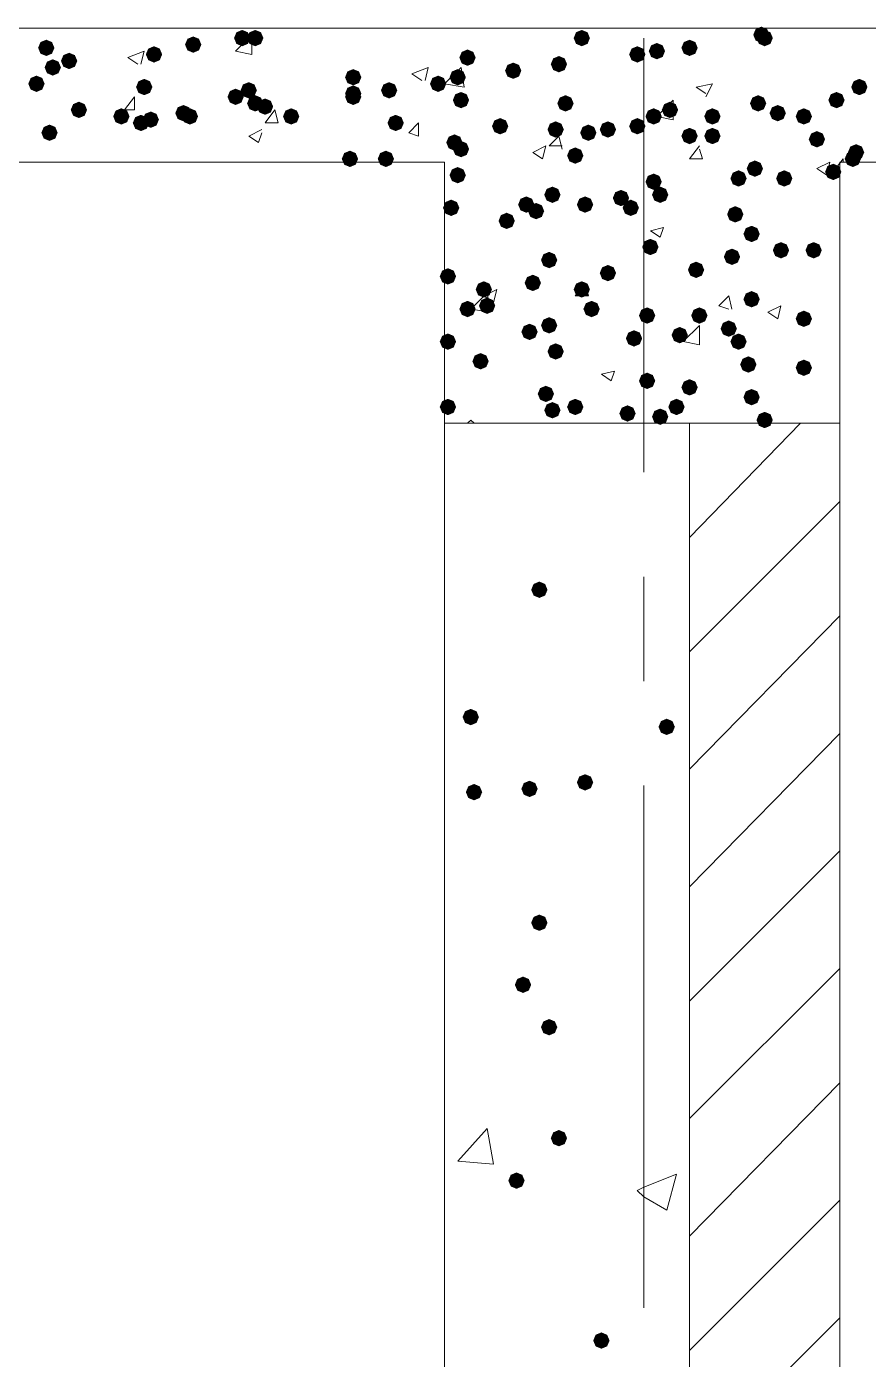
# Model space of a CAD drawing. Header units: millimetres. Extents: x 29 to 95071, y 20 to 67221.
# Drawn here: x 25471 to 26749, y 45487 to 47511 of the extents above; entities that cross this region are included whole.
import ezdxf

# ---------------------------------------------------------------- set-up
doc = ezdxf.new("R2010")
doc.units = ezdxf.units.MM

msp = doc.modelspace()

# ---------------------------------------------------------------- hatches: boundary and pattern name
h = msp.add_hatch(color=7)
h.dxf.hatch_style = 2
h.paths.add_polyline_path([(25723.8, 47471.2), (25715.1, 47474.9), (25711.4, 47483.6), (25715.1, 47492.4), (25723.8, 47496), (25732.6, 47492.4), (25736.2, 47483.6), (25732.6, 47474.9)])
h = msp.add_hatch(color=7)
h.dxf.hatch_style = 2
h.paths.add_polyline_path([(25798.2, 47481.1), (25789.4, 47484.8), (25785.8, 47493.5), (25789.4, 47502.3), (25798.2, 47505.9), (25806.9, 47502.3), (25810.6, 47493.5), (25806.9, 47484.8)])
h = msp.add_hatch(color=7)
h.dxf.hatch_style = 2
h.paths.add_polyline_path([(25818, 47481.1), (25809.2, 47484.8), (25805.6, 47493.5), (25809.2, 47502.3), (25818, 47505.9), (25826.7, 47502.3), (25830.4, 47493.5), (25826.7, 47484.8)])
h = msp.add_hatch(color=7)
h.dxf.hatch_style = 2
h.paths.add_polyline_path([(26313.6, 47481.1), (26304.9, 47484.8), (26301.3, 47493.5), (26304.9, 47502.3), (26313.6, 47505.9), (26322.4, 47502.3), (26326, 47493.5), (26322.4, 47484.8)])
h = msp.add_hatch(color=7)
h.dxf.hatch_style = 2
h.paths.add_polyline_path([(26586.3, 47486.1), (26577.5, 47489.7), (26573.9, 47498.5), (26577.5, 47507.2), (26586.3, 47510.9), (26595, 47507.2), (26598.6, 47498.5), (26595, 47489.7)])
h = msp.add_hatch(color=7)
h.dxf.hatch_style = 2
h.paths.add_polyline_path([(26591.2, 47481.1), (26582.5, 47484.8), (26578.8, 47493.5), (26582.5, 47502.3), (26591.2, 47505.9), (26600, 47502.3), (26603.6, 47493.5), (26600, 47484.8)])
h = msp.add_hatch(color=7)
h.dxf.hatch_style = 2
h.paths.add_polyline_path([(25500.8, 47466.3), (25492, 47469.9), (25488.4, 47478.7), (25492, 47487.4), (25500.8, 47491), (25509.5, 47487.4), (25513.2, 47478.7), (25509.5, 47469.9)])
h = msp.add_hatch(color=7)
h.dxf.hatch_style = 2
h.paths.add_polyline_path([(25664.3, 47456.3), (25655.6, 47460), (25651.9, 47468.7), (25655.6, 47477.5), (25664.3, 47481.1), (25673.1, 47477.5), (25676.7, 47468.7), (25673.1, 47460)])
h = msp.add_hatch(color=7)
h.dxf.hatch_style = 2
h.paths.add_polyline_path([(26140.2, 47451.4), (26131.4, 47455), (26127.8, 47463.8), (26131.4, 47472.5), (26140.2, 47476.2), (26148.9, 47472.5), (26152.6, 47463.8), (26148.9, 47455)])
h = msp.add_hatch(color=7)
h.dxf.hatch_style = 2
h.paths.add_polyline_path([(26397.9, 47456.3), (26389.2, 47460), (26385.5, 47468.7), (26389.2, 47477.5), (26397.9, 47481.1), (26406.7, 47477.5), (26410.3, 47468.7), (26406.7, 47460)])
h = msp.add_hatch(color=7)
h.dxf.hatch_style = 2
h.paths.add_polyline_path([(26427.6, 47461.3), (26418.9, 47464.9), (26415.3, 47473.7), (26418.9, 47482.4), (26427.6, 47486.1), (26436.4, 47482.4), (26440, 47473.7), (26436.4, 47464.9)])
h = msp.add_hatch(color=7)
h.dxf.hatch_style = 2
h.paths.add_polyline_path([(26477.2, 47466.3), (26468.5, 47469.9), (26464.8, 47478.7), (26468.5, 47487.4), (26477.2, 47491), (26486, 47487.4), (26489.6, 47478.7), (26486, 47469.9)])
h = msp.add_hatch(color=7)
h.dxf.hatch_style = 2
h.paths.add_polyline_path([(25510.7, 47436.5), (25501.9, 47440.2), (25498.3, 47448.9), (25501.9, 47457.7), (25510.7, 47461.3), (25519.4, 47457.7), (25523.1, 47448.9), (25519.4, 47440.2)])
h = msp.add_hatch(color=7)
h.dxf.hatch_style = 2
h.paths.add_polyline_path([(25535.5, 47446.4), (25526.7, 47450.1), (25523.1, 47458.8), (25526.7, 47467.6), (25535.5, 47471.2), (25544.2, 47467.6), (25547.9, 47458.8), (25544.2, 47450.1)])
h = msp.add_hatch(color=7)
h.dxf.hatch_style = 2
h.paths.add_polyline_path([(26209.6, 47431.6), (26200.8, 47435.2), (26197.2, 47444), (26200.8, 47452.7), (26209.6, 47456.3), (26218.3, 47452.7), (26221.9, 47444), (26218.3, 47435.2)])
h = msp.add_hatch(color=7)
h.dxf.hatch_style = 2
h.paths.add_polyline_path([(26278.9, 47441.5), (26270.2, 47445.1), (26266.6, 47453.9), (26270.2, 47462.6), (26278.9, 47466.3), (26287.7, 47462.6), (26291.3, 47453.9), (26287.7, 47445.1)])
h = msp.add_hatch(color=7)
h.dxf.hatch_style = 2
h.paths.add_polyline_path([(25485.9, 47411.7), (25477.1, 47415.4), (25473.5, 47424.1), (25477.1, 47432.9), (25485.9, 47436.5), (25494.7, 47432.9), (25498.3, 47424.1), (25494.7, 47415.4)])
h = msp.add_hatch(color=7)
h.dxf.hatch_style = 2
h.paths.add_polyline_path([(25649.5, 47406.8), (25640.7, 47410.4), (25637.1, 47419.2), (25640.7, 47427.9), (25649.5, 47431.6), (25658.2, 47427.9), (25661.9, 47419.2), (25658.2, 47410.4)])
h = msp.add_hatch(color=7)
h.dxf.hatch_style = 2
h.paths.add_polyline_path([(25966.7, 47421.7), (25957.9, 47425.3), (25954.3, 47434), (25957.9, 47442.8), (25966.7, 47446.4), (25975.4, 47442.8), (25979.1, 47434), (25975.4, 47425.3)])
h = msp.add_hatch(color=7)
h.dxf.hatch_style = 2
h.paths.add_polyline_path([(26095.6, 47411.7), (26086.8, 47415.4), (26083.2, 47424.1), (26086.8, 47432.9), (26095.6, 47436.5), (26104.3, 47432.9), (26107.9, 47424.1), (26104.3, 47415.4)])
h = msp.add_hatch(color=7)
h.dxf.hatch_style = 2
h.paths.add_polyline_path([(26125.3, 47421.7), (26116.5, 47425.3), (26112.9, 47434), (26116.5, 47442.8), (26125.3, 47446.4), (26134, 47442.8), (26137.7, 47434), (26134, 47425.3)])
h = msp.add_hatch(color=7)
h.dxf.hatch_style = 2
h.paths.add_polyline_path([(26734.9, 47406.8), (26726.2, 47410.4), (26722.6, 47419.2), (26726.2, 47427.9), (26734.9, 47431.6), (26743.7, 47427.9), (26747.3, 47419.2), (26743.7, 47410.4)])
h = msp.add_hatch(color=7)
h.dxf.hatch_style = 2
h.paths.add_polyline_path([(25788.2, 47391.9), (25779.5, 47395.6), (25775.9, 47404.3), (25779.5, 47413.1), (25788.2, 47416.7), (25797, 47413.1), (25800.6, 47404.3), (25797, 47395.6)])
h = msp.add_hatch(color=7)
h.dxf.hatch_style = 2
h.paths.add_polyline_path([(25808.1, 47401.8), (25799.3, 47405.5), (25795.7, 47414.2), (25799.3, 47423), (25808.1, 47426.6), (25816.8, 47423), (25820.5, 47414.2), (25816.8, 47405.5)])
h = msp.add_hatch(color=7)
h.dxf.hatch_style = 2
h.paths.add_polyline_path([(25966.7, 47396.9), (25957.9, 47400.5), (25954.3, 47409.3), (25957.9, 47418), (25966.7, 47421.7), (25975.4, 47418), (25979.1, 47409.3), (25975.4, 47400.5)])
h = msp.add_hatch(color=7)
h.dxf.hatch_style = 2
h.paths.add_polyline_path([(25966.7, 47391.9), (25957.9, 47395.6), (25954.3, 47404.3), (25957.9, 47413.1), (25966.7, 47416.7), (25975.4, 47413.1), (25979.1, 47404.3), (25975.4, 47395.6)])
h = msp.add_hatch(color=7)
h.dxf.hatch_style = 2
h.paths.add_polyline_path([(26021.2, 47401.8), (26012.5, 47405.5), (26008.8, 47414.2), (26012.5, 47423), (26021.2, 47426.6), (26030, 47423), (26033.6, 47414.2), (26030, 47405.5)])
h = msp.add_hatch(color=7)
h.dxf.hatch_style = 2
h.paths.add_polyline_path([(26130.3, 47387), (26121.5, 47390.6), (26117.9, 47399.3), (26121.5, 47408.1), (26130.3, 47411.7), (26139, 47408.1), (26142.6, 47399.3), (26139, 47390.6)])
h = msp.add_hatch(color=7)
h.dxf.hatch_style = 2
h.paths.add_polyline_path([(26700.3, 47387), (26691.5, 47390.6), (26687.9, 47399.3), (26691.5, 47408.1), (26700.3, 47411.7), (26709, 47408.1), (26712.6, 47399.3), (26709, 47390.6)])
h = msp.add_hatch(color=7)
h.dxf.hatch_style = 2
h.paths.add_polyline_path([(25550.3, 47372.1), (25541.6, 47375.7), (25537.9, 47384.5), (25541.6, 47393.2), (25550.3, 47396.9), (25559.1, 47393.2), (25562.7, 47384.5), (25559.1, 47375.7)])
h = msp.add_hatch(color=7)
h.dxf.hatch_style = 2
h.paths.add_polyline_path([(25708.9, 47367.1), (25700.2, 47370.8), (25696.6, 47379.5), (25700.2, 47388.3), (25708.9, 47391.9), (25717.7, 47388.3), (25721.3, 47379.5), (25717.7, 47370.8)])
h = msp.add_hatch(color=7)
h.dxf.hatch_style = 2
h.paths.add_polyline_path([(25818, 47382), (25809.2, 47385.6), (25805.6, 47394.4), (25809.2, 47403.1), (25818, 47406.8), (25826.7, 47403.1), (25830.4, 47394.4), (25826.7, 47385.6)])
h = msp.add_hatch(color=7)
h.dxf.hatch_style = 2
h.paths.add_polyline_path([(25832.9, 47377), (25824.1, 47380.7), (25820.5, 47389.4), (25824.1, 47398.2), (25832.9, 47401.8), (25841.6, 47398.2), (25845.2, 47389.4), (25841.6, 47380.7)])
h = msp.add_hatch(color=7)
h.dxf.hatch_style = 2
h.paths.add_polyline_path([(26288.9, 47382), (26280.1, 47385.6), (26276.5, 47394.4), (26280.1, 47403.1), (26288.9, 47406.8), (26297.6, 47403.1), (26301.3, 47394.4), (26297.6, 47385.6)])
h = msp.add_hatch(color=7)
h.dxf.hatch_style = 2
h.paths.add_polyline_path([(26447.5, 47372.1), (26438.7, 47375.7), (26435.1, 47384.5), (26438.7, 47393.2), (26447.5, 47396.9), (26456.2, 47393.2), (26459.9, 47384.5), (26456.2, 47375.7)])
h = msp.add_hatch(color=7)
h.dxf.hatch_style = 2
h.paths.add_polyline_path([(26581.3, 47382), (26572.5, 47385.6), (26568.9, 47394.4), (26572.5, 47403.1), (26581.3, 47406.8), (26590, 47403.1), (26593.7, 47394.4), (26590, 47385.6)])
h = msp.add_hatch(color=7)
h.dxf.hatch_style = 2
h.paths.add_polyline_path([(26611, 47367.1), (26602.3, 47370.8), (26598.6, 47379.5), (26602.3, 47388.3), (26611, 47391.9), (26619.8, 47388.3), (26623.4, 47379.5), (26619.8, 47370.8)])
h = msp.add_hatch(color=7)
h.dxf.hatch_style = 2
h.paths.add_polyline_path([(25614.8, 47362.2), (25606, 47365.8), (25602.4, 47374.6), (25606, 47383.3), (25614.8, 47387), (25623.5, 47383.3), (25627.2, 47374.6), (25623.5, 47365.8)])
h = msp.add_hatch(color=7)
h.dxf.hatch_style = 2
h.paths.add_polyline_path([(25644.5, 47352.3), (25635.8, 47355.9), (25632.1, 47364.7), (25635.8, 47373.4), (25644.5, 47377), (25653.3, 47373.4), (25656.9, 47364.7), (25653.3, 47355.9)])
h = msp.add_hatch(color=7)
h.dxf.hatch_style = 2
h.paths.add_polyline_path([(25659.4, 47357.2), (25650.6, 47360.9), (25647, 47369.6), (25650.6, 47378.4), (25659.4, 47382), (25668.1, 47378.4), (25671.8, 47369.6), (25668.1, 47360.9)])
h = msp.add_hatch(color=7)
h.dxf.hatch_style = 2
h.paths.add_polyline_path([(25718.9, 47362.2), (25710.1, 47365.8), (25706.5, 47374.6), (25710.1, 47383.3), (25718.9, 47387), (25727.6, 47383.3), (25731.2, 47374.6), (25727.6, 47365.8)])
h = msp.add_hatch(color=7)
h.dxf.hatch_style = 2
h.paths.add_polyline_path([(25872.5, 47362.2), (25863.8, 47365.8), (25860.1, 47374.6), (25863.8, 47383.3), (25872.5, 47387), (25881.3, 47383.3), (25884.9, 47374.6), (25881.3, 47365.8)])
h = msp.add_hatch(color=7)
h.dxf.hatch_style = 2
h.paths.add_polyline_path([(26031.1, 47352.3), (26022.4, 47355.9), (26018.7, 47364.7), (26022.4, 47373.4), (26031.1, 47377), (26039.9, 47373.4), (26043.5, 47364.7), (26039.9, 47355.9)])
h = msp.add_hatch(color=7)
h.dxf.hatch_style = 2
h.paths.add_polyline_path([(26189.7, 47347.3), (26181, 47350.9), (26177.3, 47359.7), (26181, 47368.4), (26189.7, 47372.1), (26198.5, 47368.4), (26202.1, 47359.7), (26198.5, 47350.9)])
h = msp.add_hatch(color=7)
h.dxf.hatch_style = 2
h.paths.add_polyline_path([(26397.9, 47347.3), (26389.2, 47350.9), (26385.5, 47359.7), (26389.2, 47368.4), (26397.9, 47372.1), (26406.7, 47368.4), (26410.3, 47359.7), (26406.7, 47350.9)])
h = msp.add_hatch(color=7)
h.dxf.hatch_style = 2
h.paths.add_polyline_path([(26422.7, 47362.2), (26413.9, 47365.8), (26410.3, 47374.6), (26413.9, 47383.3), (26422.7, 47387), (26431.4, 47383.3), (26435.1, 47374.6), (26431.4, 47365.8)])
h = msp.add_hatch(color=7)
h.dxf.hatch_style = 2
h.paths.add_polyline_path([(26511.9, 47362.2), (26503.2, 47365.8), (26499.5, 47374.6), (26503.2, 47383.3), (26511.9, 47387), (26520.7, 47383.3), (26524.3, 47374.6), (26520.7, 47365.8)])
h = msp.add_hatch(color=7)
h.dxf.hatch_style = 2
h.paths.add_polyline_path([(26650.7, 47362.2), (26641.9, 47365.8), (26638.3, 47374.6), (26641.9, 47383.3), (26650.7, 47387), (26659.4, 47383.3), (26663.1, 47374.6), (26659.4, 47365.8)])
h = msp.add_hatch(color=7)
h.dxf.hatch_style = 2
h.paths.add_polyline_path([(25505.7, 47337.4), (25497, 47341), (25493.3, 47349.8), (25497, 47358.5), (25505.7, 47362.2), (25514.5, 47358.5), (25518.1, 47349.8), (25514.5, 47341)])
h = msp.add_hatch(color=7)
h.dxf.hatch_style = 2
h.paths.add_polyline_path([(26274, 47342.3), (26265.2, 47346), (26261.6, 47354.7), (26265.2, 47363.5), (26274, 47367.1), (26282.7, 47363.5), (26286.4, 47354.7), (26282.7, 47346)])
h = msp.add_hatch(color=7)
h.dxf.hatch_style = 2
h.paths.add_polyline_path([(26323.6, 47337.4), (26314.8, 47341), (26311.2, 47349.8), (26314.8, 47358.5), (26323.6, 47362.2), (26332.3, 47358.5), (26335.9, 47349.8), (26332.3, 47341)])
h = msp.add_hatch(color=7)
h.dxf.hatch_style = 2
h.paths.add_polyline_path([(26353.3, 47342.3), (26344.5, 47346), (26340.9, 47354.7), (26344.5, 47363.5), (26353.3, 47367.1), (26362, 47363.5), (26365.7, 47354.7), (26362, 47346)])
h = msp.add_hatch(color=7)
h.dxf.hatch_style = 2
h.paths.add_polyline_path([(26477.2, 47332.4), (26468.5, 47336.1), (26464.8, 47344.8), (26468.5, 47353.6), (26477.2, 47357.2), (26486, 47353.6), (26489.6, 47344.8), (26486, 47336.1)])
h = msp.add_hatch(color=7)
h.dxf.hatch_style = 2
h.paths.add_polyline_path([(26511.9, 47332.4), (26503.2, 47336.1), (26499.5, 47344.8), (26503.2, 47353.6), (26511.9, 47357.2), (26520.7, 47353.6), (26524.3, 47344.8), (26520.7, 47336.1)])
h = msp.add_hatch(color=7)
h.dxf.hatch_style = 2
h.paths.add_polyline_path([(26670.5, 47327.5), (26661.8, 47331.1), (26658.1, 47339.9), (26661.8, 47348.6), (26670.5, 47352.3), (26679.3, 47348.6), (26682.9, 47339.9), (26679.3, 47331.1)])
h = msp.add_hatch(color=7)
h.dxf.hatch_style = 2
h.paths.add_polyline_path([(26120.3, 47322.5), (26111.6, 47326.2), (26107.9, 47334.9), (26111.6, 47343.7), (26120.3, 47347.3), (26129.1, 47343.7), (26132.7, 47334.9), (26129.1, 47326.2)])
h = msp.add_hatch(color=7)
h.dxf.hatch_style = 2
h.paths.add_polyline_path([(26130.3, 47312.6), (26121.5, 47316.2), (26117.9, 47325), (26121.5, 47333.8), (26130.3, 47337.4), (26139, 47333.8), (26142.6, 47325), (26139, 47316.2)])
h = msp.add_hatch(color=7)
h.dxf.hatch_style = 2
h.paths.add_polyline_path([(26730, 47307.7), (26721.2, 47311.3), (26717.6, 47320), (26721.2, 47328.8), (26730, 47332.4), (26738.7, 47328.8), (26742.4, 47320), (26738.7, 47311.3)])
h = msp.add_hatch(color=7)
h.dxf.hatch_style = 2
h.paths.add_polyline_path([(25961.7, 47297.7), (25953, 47301.4), (25949.3, 47310.1), (25953, 47318.9), (25961.7, 47322.5), (25970.5, 47318.9), (25974.1, 47310.1), (25970.5, 47301.4)])
h = msp.add_hatch(color=7)
h.dxf.hatch_style = 2
h.paths.add_polyline_path([(26016.3, 47297.7), (26007.5, 47301.4), (26003.9, 47310.1), (26007.5, 47318.9), (26016.3, 47322.5), (26025, 47318.9), (26028.6, 47310.1), (26025, 47301.4)])
h = msp.add_hatch(color=7)
h.dxf.hatch_style = 2
h.paths.add_polyline_path([(26303.7, 47302.7), (26295, 47306.3), (26291.3, 47315.1), (26295, 47323.8), (26303.7, 47327.5), (26312.5, 47323.8), (26316.1, 47315.1), (26312.5, 47306.3)])
h = msp.add_hatch(color=7)
h.dxf.hatch_style = 2
h.paths.add_polyline_path([(26725, 47297.7), (26716.3, 47301.4), (26712.6, 47310.1), (26716.3, 47318.9), (26725, 47322.5), (26733.8, 47318.9), (26737.4, 47310.1), (26733.8, 47301.4)])
h = msp.add_hatch(color=7)
h.dxf.hatch_style = 2
h.paths.add_polyline_path([(26125.3, 47273), (26116.5, 47276.6), (26112.9, 47285.3), (26116.5, 47294.1), (26125.3, 47297.7), (26134, 47294.1), (26137.7, 47285.3), (26134, 47276.6)])
h = msp.add_hatch(color=7)
h.dxf.hatch_style = 2
h.paths.add_polyline_path([(26551.6, 47268), (26542.8, 47271.6), (26539.2, 47280.4), (26542.8, 47289.1), (26551.6, 47292.8), (26560.3, 47289.1), (26563.9, 47280.4), (26560.3, 47271.6)])
h = msp.add_hatch(color=7)
h.dxf.hatch_style = 2
h.paths.add_polyline_path([(26576.3, 47282.9), (26567.6, 47286.5), (26563.9, 47295.3), (26567.6, 47304), (26576.3, 47307.7), (26585.1, 47304), (26588.7, 47295.3), (26585.1, 47286.5)])
h = msp.add_hatch(color=7)
h.dxf.hatch_style = 2
h.paths.add_polyline_path([(26620.9, 47268), (26612.2, 47271.6), (26608.6, 47280.4), (26612.2, 47289.1), (26620.9, 47292.8), (26629.7, 47289.1), (26633.3, 47280.4), (26629.7, 47271.6)])
h = msp.add_hatch(color=7)
h.dxf.hatch_style = 2
h.paths.add_polyline_path([(26695.3, 47277.9), (26686.5, 47281.6), (26682.9, 47290.3), (26686.5, 47299.1), (26695.3, 47302.7), (26704, 47299.1), (26707.7, 47290.3), (26704, 47281.6)])
h = msp.add_hatch(color=7)
h.dxf.hatch_style = 2
h.paths.add_polyline_path([(26422.7, 47263), (26413.9, 47266.7), (26410.3, 47275.4), (26413.9, 47284.2), (26422.7, 47287.8), (26431.4, 47284.2), (26435.1, 47275.4), (26431.4, 47266.7)])
h = msp.add_hatch(color=7)
h.dxf.hatch_style = 2
h.paths.add_polyline_path([(26229.4, 47228.3), (26220.6, 47232), (26217, 47240.7), (26220.6, 47249.5), (26229.4, 47253.1), (26238.1, 47249.5), (26241.8, 47240.7), (26238.1, 47232)])
h = msp.add_hatch(color=7)
h.dxf.hatch_style = 2
h.paths.add_polyline_path([(26269, 47243.2), (26260.3, 47246.9), (26256.6, 47255.6), (26260.3, 47264.4), (26269, 47268), (26277.8, 47264.4), (26281.4, 47255.6), (26277.8, 47246.9)])
h = msp.add_hatch(color=7)
h.dxf.hatch_style = 2
h.paths.add_polyline_path([(26318.6, 47228.3), (26309.8, 47232), (26306.2, 47240.7), (26309.8, 47249.5), (26318.6, 47253.1), (26327.4, 47249.5), (26331, 47240.7), (26327.4, 47232)])
h = msp.add_hatch(color=7)
h.dxf.hatch_style = 2
h.paths.add_polyline_path([(26373.1, 47238.3), (26364.4, 47241.9), (26360.7, 47250.7), (26364.4, 47259.4), (26373.1, 47263), (26381.9, 47259.4), (26385.5, 47250.7), (26381.9, 47241.9)])
h = msp.add_hatch(color=7)
h.dxf.hatch_style = 2
h.paths.add_polyline_path([(26432.6, 47243.2), (26423.8, 47246.9), (26420.2, 47255.6), (26423.8, 47264.4), (26432.6, 47268), (26441.4, 47264.4), (26445, 47255.6), (26441.4, 47246.9)])
h = msp.add_hatch(color=7)
h.dxf.hatch_style = 2
h.paths.add_polyline_path([(26115.4, 47223.4), (26106.6, 47227), (26103, 47235.8), (26106.6, 47244.5), (26115.4, 47248.2), (26124.1, 47244.5), (26127.8, 47235.8), (26124.1, 47227)])
h = msp.add_hatch(color=7)
h.dxf.hatch_style = 2
h.paths.add_polyline_path([(26244.3, 47218.4), (26235.5, 47222.1), (26231.9, 47230.8), (26235.5, 47239.6), (26244.3, 47243.2), (26253, 47239.6), (26256.6, 47230.8), (26253, 47222.1)])
h = msp.add_hatch(color=7)
h.dxf.hatch_style = 2
h.paths.add_polyline_path([(26388, 47223.4), (26379.2, 47227), (26375.6, 47235.8), (26379.2, 47244.5), (26388, 47248.2), (26396.7, 47244.5), (26400.4, 47235.8), (26396.7, 47227)])
h = msp.add_hatch(color=7)
h.dxf.hatch_style = 2
h.paths.add_polyline_path([(26546.6, 47213.5), (26537.8, 47217.1), (26534.2, 47225.9), (26537.8, 47234.6), (26546.6, 47238.3), (26555.4, 47234.6), (26559, 47225.9), (26555.4, 47217.1)])
h = msp.add_hatch(color=7)
h.dxf.hatch_style = 2
h.paths.add_polyline_path([(26199.6, 47203.6), (26190.9, 47207.2), (26187.3, 47216), (26190.9, 47224.7), (26199.6, 47228.3), (26208.4, 47224.7), (26212, 47216), (26208.4, 47207.2)])
h = msp.add_hatch(color=7)
h.dxf.hatch_style = 2
h.paths.add_polyline_path([(26571.4, 47183.7), (26562.6, 47187.4), (26559, 47196.1), (26562.6, 47204.9), (26571.4, 47208.5), (26580.1, 47204.9), (26583.8, 47196.1), (26580.1, 47187.4)])
h = msp.add_hatch(color=7)
h.dxf.hatch_style = 2
h.paths.add_polyline_path([(26417.7, 47163.9), (26409, 47167.6), (26405.3, 47176.3), (26409, 47185.1), (26417.7, 47188.7), (26426.5, 47185.1), (26430.1, 47176.3), (26426.5, 47167.6)])
h = msp.add_hatch(color=7)
h.dxf.hatch_style = 2
h.paths.add_polyline_path([(26264.1, 47144.1), (26255.3, 47147.7), (26251.7, 47156.5), (26255.3, 47165.2), (26264.1, 47168.9), (26272.8, 47165.2), (26276.5, 47156.5), (26272.8, 47147.7)])
h = msp.add_hatch(color=7)
h.dxf.hatch_style = 2
h.paths.add_polyline_path([(26541.6, 47149), (26532.9, 47152.7), (26529.3, 47161.4), (26532.9, 47170.2), (26541.6, 47173.8), (26550.4, 47170.2), (26554, 47161.4), (26550.4, 47152.7)])
h = msp.add_hatch(color=7)
h.dxf.hatch_style = 2
h.paths.add_polyline_path([(26616, 47159), (26607.2, 47162.6), (26603.6, 47171.3), (26607.2, 47180.1), (26616, 47183.7), (26624.7, 47180.1), (26628.4, 47171.3), (26624.7, 47162.6)])
h = msp.add_hatch(color=7)
h.dxf.hatch_style = 2
h.paths.add_polyline_path([(26665.6, 47159), (26656.8, 47162.6), (26653.2, 47171.3), (26656.8, 47180.1), (26665.6, 47183.7), (26674.3, 47180.1), (26677.9, 47171.3), (26674.3, 47162.6)])
h = msp.add_hatch(color=7)
h.dxf.hatch_style = 2
h.paths.add_polyline_path([(26353.3, 47124.3), (26344.5, 47127.9), (26340.9, 47136.7), (26344.5, 47145.4), (26353.3, 47149), (26362, 47145.4), (26365.7, 47136.7), (26362, 47127.9)])
h = msp.add_hatch(color=7)
h.dxf.hatch_style = 2
h.paths.add_polyline_path([(26487.1, 47129.2), (26478.4, 47132.9), (26474.7, 47141.6), (26478.4, 47150.4), (26487.1, 47154), (26495.9, 47150.4), (26499.5, 47141.6), (26495.9, 47132.9)])
h = msp.add_hatch(color=7)
h.dxf.hatch_style = 2
h.paths.add_polyline_path([(26110.4, 47119.3), (26101.7, 47122.9), (26098, 47131.7), (26101.7, 47140.4), (26110.4, 47144.1), (26119.2, 47140.4), (26122.8, 47131.7), (26119.2, 47122.9)])
h = msp.add_hatch(color=7)
h.dxf.hatch_style = 2
h.paths.add_polyline_path([(26239.3, 47109.4), (26230.5, 47113), (26226.9, 47121.8), (26230.5, 47130.5), (26239.3, 47134.2), (26248, 47130.5), (26251.7, 47121.8), (26248, 47113)])
h = msp.add_hatch(color=7)
h.dxf.hatch_style = 2
h.paths.add_polyline_path([(26164.9, 47099.5), (26156.2, 47103.1), (26152.6, 47111.9), (26156.2, 47120.6), (26164.9, 47124.3), (26173.7, 47120.6), (26177.3, 47111.9), (26173.7, 47103.1)])
h = msp.add_hatch(color=7)
h.dxf.hatch_style = 2
h.paths.add_polyline_path([(26313.6, 47099.5), (26304.9, 47103.1), (26301.3, 47111.9), (26304.9, 47120.6), (26313.6, 47124.3), (26322.4, 47120.6), (26326, 47111.9), (26322.4, 47103.1)])
h = msp.add_hatch(color=7)
h.dxf.hatch_style = 2
h.paths.add_polyline_path([(26571.4, 47084.6), (26562.6, 47088.2), (26559, 47097), (26562.6, 47105.7), (26571.4, 47109.4), (26580.1, 47105.7), (26583.8, 47097), (26580.1, 47088.2)])
h = msp.add_hatch(color=7)
h.dxf.hatch_style = 2
h.paths.add_polyline_path([(26140.2, 47069.7), (26131.4, 47073.4), (26127.8, 47082.1), (26131.4, 47090.9), (26140.2, 47094.5), (26148.9, 47090.9), (26152.6, 47082.1), (26148.9, 47073.4)])
h = msp.add_hatch(color=7)
h.dxf.hatch_style = 2
h.paths.add_polyline_path([(26169.9, 47074.7), (26161.2, 47078.3), (26157.5, 47087.1), (26161.2, 47095.8), (26169.9, 47099.5), (26178.7, 47095.8), (26182.3, 47087.1), (26178.7, 47078.3)])
h = msp.add_hatch(color=7)
h.dxf.hatch_style = 2
h.paths.add_polyline_path([(26328.5, 47069.7), (26319.8, 47073.4), (26316.1, 47082.1), (26319.8, 47090.9), (26328.5, 47094.5), (26337.3, 47090.9), (26340.9, 47082.1), (26337.3, 47073.4)])
h = msp.add_hatch(color=7)
h.dxf.hatch_style = 2
h.paths.add_polyline_path([(26264.1, 47045), (26255.3, 47048.6), (26251.7, 47057.3), (26255.3, 47066.1), (26264.1, 47069.7), (26272.8, 47066.1), (26276.5, 47057.3), (26272.8, 47048.6)])
h = msp.add_hatch(color=7)
h.dxf.hatch_style = 2
h.paths.add_polyline_path([(26412.8, 47059.8), (26404, 47063.5), (26400.4, 47072.2), (26404, 47081), (26412.8, 47084.6), (26421.5, 47081), (26425.2, 47072.2), (26421.5, 47063.5)])
h = msp.add_hatch(color=7)
h.dxf.hatch_style = 2
h.paths.add_polyline_path([(26492.1, 47059.8), (26483.3, 47063.5), (26479.7, 47072.2), (26483.3, 47081), (26492.1, 47084.6), (26500.8, 47081), (26504.5, 47072.2), (26500.8, 47063.5)])
h = msp.add_hatch(color=7)
h.dxf.hatch_style = 2
h.paths.add_polyline_path([(26650.7, 47054.9), (26641.9, 47058.5), (26638.3, 47067.3), (26641.9, 47076), (26650.7, 47079.7), (26659.4, 47076), (26663.1, 47067.3), (26659.4, 47058.5)])
h = msp.add_hatch(color=7)
h.dxf.hatch_style = 2
h.paths.add_polyline_path([(26650.7, 47054.9), (26641.9, 47058.5), (26638.3, 47067.3), (26641.9, 47076), (26650.7, 47079.7), (26659.4, 47076), (26663.1, 47067.3), (26659.4, 47058.5)])
h = msp.add_hatch(color=7)
h.dxf.hatch_style = 2
h.paths.add_polyline_path([(26234.3, 47035), (26225.6, 47038.7), (26221.9, 47047.4), (26225.6, 47056.2), (26234.3, 47059.8), (26243.1, 47056.2), (26246.7, 47047.4), (26243.1, 47038.7)])
h = msp.add_hatch(color=7)
h.dxf.hatch_style = 2
h.paths.add_polyline_path([(26392.9, 47025.1), (26384.2, 47028.8), (26380.6, 47037.5), (26384.2, 47046.3), (26392.9, 47049.9), (26401.7, 47046.3), (26405.3, 47037.5), (26401.7, 47028.8)])
h = msp.add_hatch(color=7)
h.dxf.hatch_style = 2
h.paths.add_polyline_path([(26462.3, 47030.1), (26453.6, 47033.7), (26449.9, 47042.5), (26453.6, 47051.2), (26462.3, 47054.9), (26471.1, 47051.2), (26474.7, 47042.5), (26471.1, 47033.7)])
h = msp.add_hatch(color=7)
h.dxf.hatch_style = 2
h.paths.add_polyline_path([(26536.7, 47040), (26527.9, 47043.6), (26524.3, 47052.4), (26527.9, 47061.1), (26536.7, 47064.8), (26545.4, 47061.1), (26549.1, 47052.4), (26545.4, 47043.6)])
h = msp.add_hatch(color=7)
h.dxf.hatch_style = 2
h.paths.add_polyline_path([(26110.4, 47020.2), (26101.7, 47023.8), (26098, 47032.6), (26101.7, 47041.3), (26110.4, 47045), (26119.2, 47041.3), (26122.8, 47032.6), (26119.2, 47023.8)])
h = msp.add_hatch(color=7)
h.dxf.hatch_style = 2
h.paths.add_polyline_path([(26274, 47005.3), (26265.2, 47008.9), (26261.6, 47017.7), (26265.2, 47026.4), (26274, 47030.1), (26282.7, 47026.4), (26286.4, 47017.7), (26282.7, 47008.9)])
h = msp.add_hatch(color=7)
h.dxf.hatch_style = 2
h.paths.add_polyline_path([(26551.6, 47020.2), (26542.8, 47023.8), (26539.2, 47032.6), (26542.8, 47041.3), (26551.6, 47045), (26560.3, 47041.3), (26563.9, 47032.6), (26560.3, 47023.8)])
h = msp.add_hatch(color=7)
h.dxf.hatch_style = 2
h.paths.add_polyline_path([(26160, 46990.4), (26151.2, 46994.1), (26147.6, 47002.8), (26151.2, 47011.6), (26160, 47015.2), (26168.7, 47011.6), (26172.4, 47002.8), (26168.7, 46994.1)])
h = msp.add_hatch(color=7)
h.dxf.hatch_style = 2
h.paths.add_polyline_path([(26566.4, 46985.5), (26557.7, 46989.1), (26554, 46997.9), (26557.7, 47006.6), (26566.4, 47010.3), (26575.2, 47006.6), (26578.8, 46997.9), (26575.2, 46989.1)])
h = msp.add_hatch(color=7)
h.dxf.hatch_style = 2
h.paths.add_polyline_path([(26650.7, 46980.5), (26641.9, 46984.2), (26638.3, 46992.9), (26641.9, 47001.7), (26650.7, 47005.3), (26659.4, 47001.7), (26663.1, 46992.9), (26659.4, 46984.2)])
h = msp.add_hatch(color=7)
h.dxf.hatch_style = 2
h.paths.add_polyline_path([(26259.1, 46940.9), (26250.4, 46944.5), (26246.7, 46953.3), (26250.4, 46962), (26259.1, 46965.6), (26267.9, 46962), (26271.5, 46953.3), (26267.9, 46944.5)])
h = msp.add_hatch(color=7)
h.dxf.hatch_style = 2
h.paths.add_polyline_path([(26412.8, 46960.7), (26404, 46964.3), (26400.4, 46973.1), (26404, 46981.8), (26412.8, 46985.5), (26421.5, 46981.8), (26425.2, 46973.1), (26421.5, 46964.3)])
h = msp.add_hatch(color=7)
h.dxf.hatch_style = 2
h.paths.add_polyline_path([(26477.2, 46950.8), (26468.5, 46954.4), (26464.8, 46963.2), (26468.5, 46971.9), (26477.2, 46975.6), (26486, 46971.9), (26489.6, 46963.2), (26486, 46954.4)])
h = msp.add_hatch(color=7)
h.dxf.hatch_style = 2
h.paths.add_polyline_path([(26110.4, 46921), (26101.7, 46924.7), (26098, 46933.4), (26101.7, 46942.2), (26110.4, 46945.8), (26119.2, 46942.2), (26122.8, 46933.4), (26119.2, 46924.7)])
h = msp.add_hatch(color=7)
h.dxf.hatch_style = 2
h.paths.add_polyline_path([(26303.7, 46921), (26295, 46924.7), (26291.3, 46933.4), (26295, 46942.2), (26303.7, 46945.8), (26312.5, 46942.2), (26316.1, 46933.4), (26312.5, 46924.7)])
h = msp.add_hatch(color=7)
h.dxf.hatch_style = 2
h.paths.add_polyline_path([(26457.4, 46921), (26448.6, 46924.7), (26445, 46933.4), (26448.6, 46942.2), (26457.4, 46945.8), (26466.1, 46942.2), (26469.8, 46933.4), (26466.1, 46924.7)])
h = msp.add_hatch(color=7)
h.dxf.hatch_style = 2
h.paths.add_polyline_path([(26571.4, 46935.9), (26562.6, 46939.6), (26559, 46948.3), (26562.6, 46957.1), (26571.4, 46960.7), (26580.1, 46957.1), (26583.8, 46948.3), (26580.1, 46939.6)])
h = msp.add_hatch(color=7)
h.dxf.hatch_style = 2
h.paths.add_polyline_path([(26269, 46916.1), (26260.3, 46919.7), (26256.6, 46928.5), (26260.3, 46937.2), (26269, 46940.9), (26277.8, 46937.2), (26281.4, 46928.5), (26277.8, 46919.7)])
h = msp.add_hatch(color=7)
h.dxf.hatch_style = 2
h.paths.add_polyline_path([(26383, 46911.1), (26374.3, 46914.8), (26370.6, 46923.5), (26374.3, 46932.3), (26383, 46935.9), (26391.8, 46932.3), (26395.4, 46923.5), (26391.8, 46914.8)])
h = msp.add_hatch(color=7)
h.dxf.hatch_style = 2
h.paths.add_polyline_path([(26432.6, 46906.2), (26423.8, 46909.8), (26420.2, 46918.6), (26423.8, 46927.3), (26432.6, 46931), (26441.4, 46927.3), (26445, 46918.6), (26441.4, 46909.8)])
h = msp.add_hatch(color=7)
h.dxf.hatch_style = 2
h.paths.add_polyline_path([(26591.2, 46901.2), (26582.5, 46904.9), (26578.8, 46913.6), (26582.5, 46922.4), (26591.2, 46926), (26600, 46922.4), (26603.6, 46913.6), (26600, 46904.9)])
h = msp.add_hatch(color=7)
h.dxf.hatch_style = 2
h.paths.add_polyline_path([(26249.2, 46643.5), (26240.5, 46647.1), (26236.8, 46655.9), (26240.5, 46664.6), (26249.2, 46668.3), (26258, 46664.6), (26261.6, 46655.9), (26258, 46647.1)])
h = msp.add_hatch(color=7)
h.dxf.hatch_style = 2
h.paths.add_polyline_path([(26145.1, 46450.2), (26136.4, 46453.8), (26132.7, 46462.6), (26136.4, 46471.3), (26145.1, 46475), (26153.9, 46471.3), (26157.5, 46462.6), (26153.9, 46453.8)])
h = msp.add_hatch(color=7)
h.dxf.hatch_style = 2
h.paths.add_polyline_path([(26442.5, 46435.3), (26433.8, 46438.9), (26430.1, 46447.7), (26433.8, 46456.4), (26442.5, 46460.1), (26451.3, 46456.4), (26454.9, 46447.7), (26451.3, 46438.9)])
h = msp.add_hatch(color=7)
h.dxf.hatch_style = 2
h.paths.add_polyline_path([(26150.1, 46336.2), (26141.3, 46339.8), (26137.7, 46348.6), (26141.3, 46357.3), (26150.1, 46361), (26158.8, 46357.3), (26162.5, 46348.6), (26158.8, 46339.8)])
h = msp.add_hatch(color=7)
h.dxf.hatch_style = 2
h.paths.add_polyline_path([(26234.3, 46341.1), (26225.6, 46344.8), (26221.9, 46353.5), (26225.6, 46362.3), (26234.3, 46365.9), (26243.1, 46362.3), (26246.7, 46353.5), (26243.1, 46344.8)])
h = msp.add_hatch(color=7)
h.dxf.hatch_style = 2
h.paths.add_polyline_path([(26318.6, 46351), (26309.8, 46354.7), (26306.2, 46363.4), (26309.8, 46372.2), (26318.6, 46375.8), (26327.4, 46372.2), (26331, 46363.4), (26327.4, 46354.7)])
h = msp.add_hatch(color=7)
h.dxf.hatch_style = 2
h.paths.add_polyline_path([(26249.2, 46137.9), (26240.5, 46141.5), (26236.8, 46150.3), (26240.5, 46159.1), (26249.2, 46162.7), (26258, 46159.1), (26261.6, 46150.3), (26258, 46141.5)])
h = msp.add_hatch(color=7)
h.dxf.hatch_style = 2
h.paths.add_polyline_path([(26224.4, 46043.7), (26215.7, 46047.4), (26212, 46056.1), (26215.7, 46064.9), (26224.4, 46068.5), (26233.2, 46064.9), (26236.8, 46056.1), (26233.2, 46047.4)])
h = msp.add_hatch(color=7)
h.dxf.hatch_style = 2
h.paths.add_polyline_path([(26264.1, 45979.3), (26255.3, 45982.9), (26251.7, 45991.7), (26255.3, 46000.4), (26264.1, 46004.1), (26272.8, 46000.4), (26276.5, 45991.7), (26272.8, 45982.9)])
h = msp.add_hatch(color=7)
h.dxf.hatch_style = 2
h.paths.add_polyline_path([(26278.9, 45810.8), (26270.2, 45814.4), (26266.6, 45823.2), (26270.2, 45831.9), (26278.9, 45835.6), (26287.7, 45831.9), (26291.3, 45823.2), (26287.7, 45814.4)])
h = msp.add_hatch(color=7)
h.dxf.hatch_style = 2
h.paths.add_polyline_path([(26214.5, 45746.3), (26205.8, 45750), (26202.1, 45758.7), (26205.8, 45767.5), (26214.5, 45771.1), (26223.3, 45767.5), (26226.9, 45758.7), (26223.3, 45750)])
h = msp.add_hatch(color=7)
h.dxf.hatch_style = 2
h.paths.add_polyline_path([(26343.4, 45503.5), (26334.6, 45507.1), (26331, 45515.9), (26334.6, 45524.6), (26343.4, 45528.3), (26352.1, 45524.6), (26355.8, 45515.9), (26352.1, 45507.1)])

# ---------------------------------------------------------------- linework, layer by layer
at = {"color": 7, "lineweight": 0}
for points in [[(27428.9, 47508.4), (22908.5, 47508.4)], [(25788.2, 47473.7), (25813, 47498.5)], [(25813, 47468.7), (25813, 47498.5)], [(26407.8, 46834.3), (26407.8, 47493.5)], [(25624.7, 47463.8), (25649.5, 47473.7)], [(25644.5, 47453.9), (25649.5, 47473.7)], [(25788.2, 47473.7), (25813, 47468.7)], [(25624.7, 47463.8), (25639.6, 47453.9)], [(26055.9, 47439), (26080.7, 47448.9)], [(26055.9, 47439), (26070.8, 47429.1)], [(26075.7, 47429.1), (26080.7, 47448.9)], [(26105.5, 47424.1), (26130.3, 47448.9)], [(26135.2, 47419.2), (26130.3, 47448.9)], [(26105.5, 47424.1), (26135.2, 47419.2)], [(26487.1, 47419.2), (26511.9, 47424.1)], [(26487.1, 47419.2), (26502, 47409.3)], [(26502, 47404.3), (26511.9, 47424.1)], [(25619.7, 47384.5), (25634.6, 47404.3)], [(25634.6, 47384.5), (25634.6, 47404.3)], [(26427.6, 47374.6), (26452.4, 47399.3)], [(26452.4, 47369.6), (26452.4, 47399.3)], [(25619.7, 47384.5), (25634.6, 47384.5)], [(25832.9, 47364.7), (25847.7, 47384.5)], [(25852.7, 47364.7), (25847.7, 47384.5)], [(26427.6, 47374.6), (26452.4, 47369.6)], [(25808.1, 47344.8), (25827.9, 47354.7)], [(25832.9, 47364.7), (25852.7, 47364.7)], [(26050.9, 47349.8), (26065.8, 47364.7)], [(26065.8, 47344.8), (26065.8, 47364.7)], [(25808.1, 47344.8), (25822.9, 47334.9)], [(25822.9, 47334.9), (25827.9, 47349.8)], [(26050.9, 47349.8), (26065.8, 47344.8)], [(26239.3, 47320), (26259.1, 47330)], [(26254.2, 47310.1), (26259.1, 47330)], [(26264.1, 47330), (26278.9, 47344.8)], [(26264.1, 47330), (26283.9, 47330)], [(26283.9, 47325), (26278.9, 47344.8)], [(26477.2, 47310.1), (26492.1, 47330)], [(26239.3, 47320), (26254.2, 47310.1)], [(26477.2, 47310.1), (26497, 47310.1)], [(26497, 47310.1), (26492.1, 47325)], [(26695.3, 47290.3), (26710.2, 47310.1)], [(26710.2, 47305.2), (26710.2, 47310.1)], [(26105.5, 47305.2), (22908.5, 47305.2)], [(26105.5, 42903.8), (26105.5, 47305.2)], [(26670.5, 47295.3), (26690.3, 47305.2)], [(26670.5, 47295.3), (26685.4, 47285.3)], [(26685.4, 47285.3), (26690.3, 47305.2)], [(26695.3, 47290.3), (26705.2, 47290.3)], [(26705.2, 47305.2), (27428.9, 47305.2)], [(26705.2, 26656.2), (26705.2, 47305.2)], [(26417.7, 47201.1), (26437.6, 47206)], [(26417.7, 47201.1), (26432.6, 47191.2)], [(26432.6, 47191.2), (26437.6, 47206)], [(26110.4, 47121.8), (26105.5, 47126.7)], [(26105.5, 47121.8), (26110.4, 47121.8)], [(26164.9, 47102), (26184.8, 47111.9)], [(26179.8, 47092), (26184.8, 47111.9)], [(26303.7, 47102), (26318.6, 47121.8)], [(26323.6, 47102), (26318.6, 47121.8)], [(26145.1, 47082.1), (26169.9, 47106.9)], [(26164.9, 47102), (26179.8, 47092)], [(26174.9, 47077.2), (26169.9, 47106.9)], [(26303.7, 47102), (26323.6, 47102)], [(26521.8, 47087.1), (26536.7, 47102)], [(26521.8, 47087.1), (26536.7, 47082.1)], [(26541.6, 47082.1), (26536.7, 47102)], [(26596.2, 47077.2), (26616, 47087.1)], [(26611, 47067.3), (26616, 47087.1)], [(26145.1, 47082.1), (26174.9, 47077.2)], [(26596.2, 47077.2), (26611, 47067.3)], [(26467.3, 47032.6), (26492.1, 47057.3)], [(26492.1, 47027.6), (26492.1, 47057.3)], [(26467.3, 47032.6), (26492.1, 47027.6)], [(26343.4, 46983), (26363.2, 46988)], [(26358.3, 46973.1), (26363.2, 46988)], [(26343.4, 46983), (26358.3, 46973.1)], [(26105.5, 46908.6), (26705.2, 46908.6)], [(26140.2, 46908.6), (26145.1, 46913.6)], [(26150.1, 46908.6), (26145.1, 46913.6)], [(26477.2, 46735.2), (26645.7, 46908.6)], [(26477.2, 42903.8), (26477.2, 46908.6)], [(26477.2, 46561.7), (26705.2, 46789.7)], [(26407.8, 46517.1), (26407.8, 46675.7)], [(26477.2, 46383.3), (26705.2, 46616.2)], [(26477.2, 46204.8), (26705.2, 46437.8)], [(26407.8, 45565.4), (26407.8, 46358.5)], [(26477.2, 46031.3), (26705.2, 46259.3)], [(26477.2, 45852.9), (26705.2, 46080.9)], [(26477.2, 45674.5), (26705.2, 45907.4)], [(26125.3, 45788.5), (26169.9, 45838)], [(26179.8, 45783.5), (26169.9, 45838)], [(26125.3, 45788.5), (26179.8, 45783.5)], [(26397.9, 45743.9), (26407.8, 45748.8), (26457.4, 45768.6)], [(26442.5, 45714.1), (26457.4, 45768.6)], [(26397.9, 45743.9), (26407.8, 45733.9), (26442.5, 45714.1)], [(26477.2, 45501), (26705.2, 45729)], [(26477.2, 45322.6), (26705.2, 45550.6)]]:
    msp.add_lwpolyline(points, dxfattribs=at)

doc.saveas('drawing.dxf')
